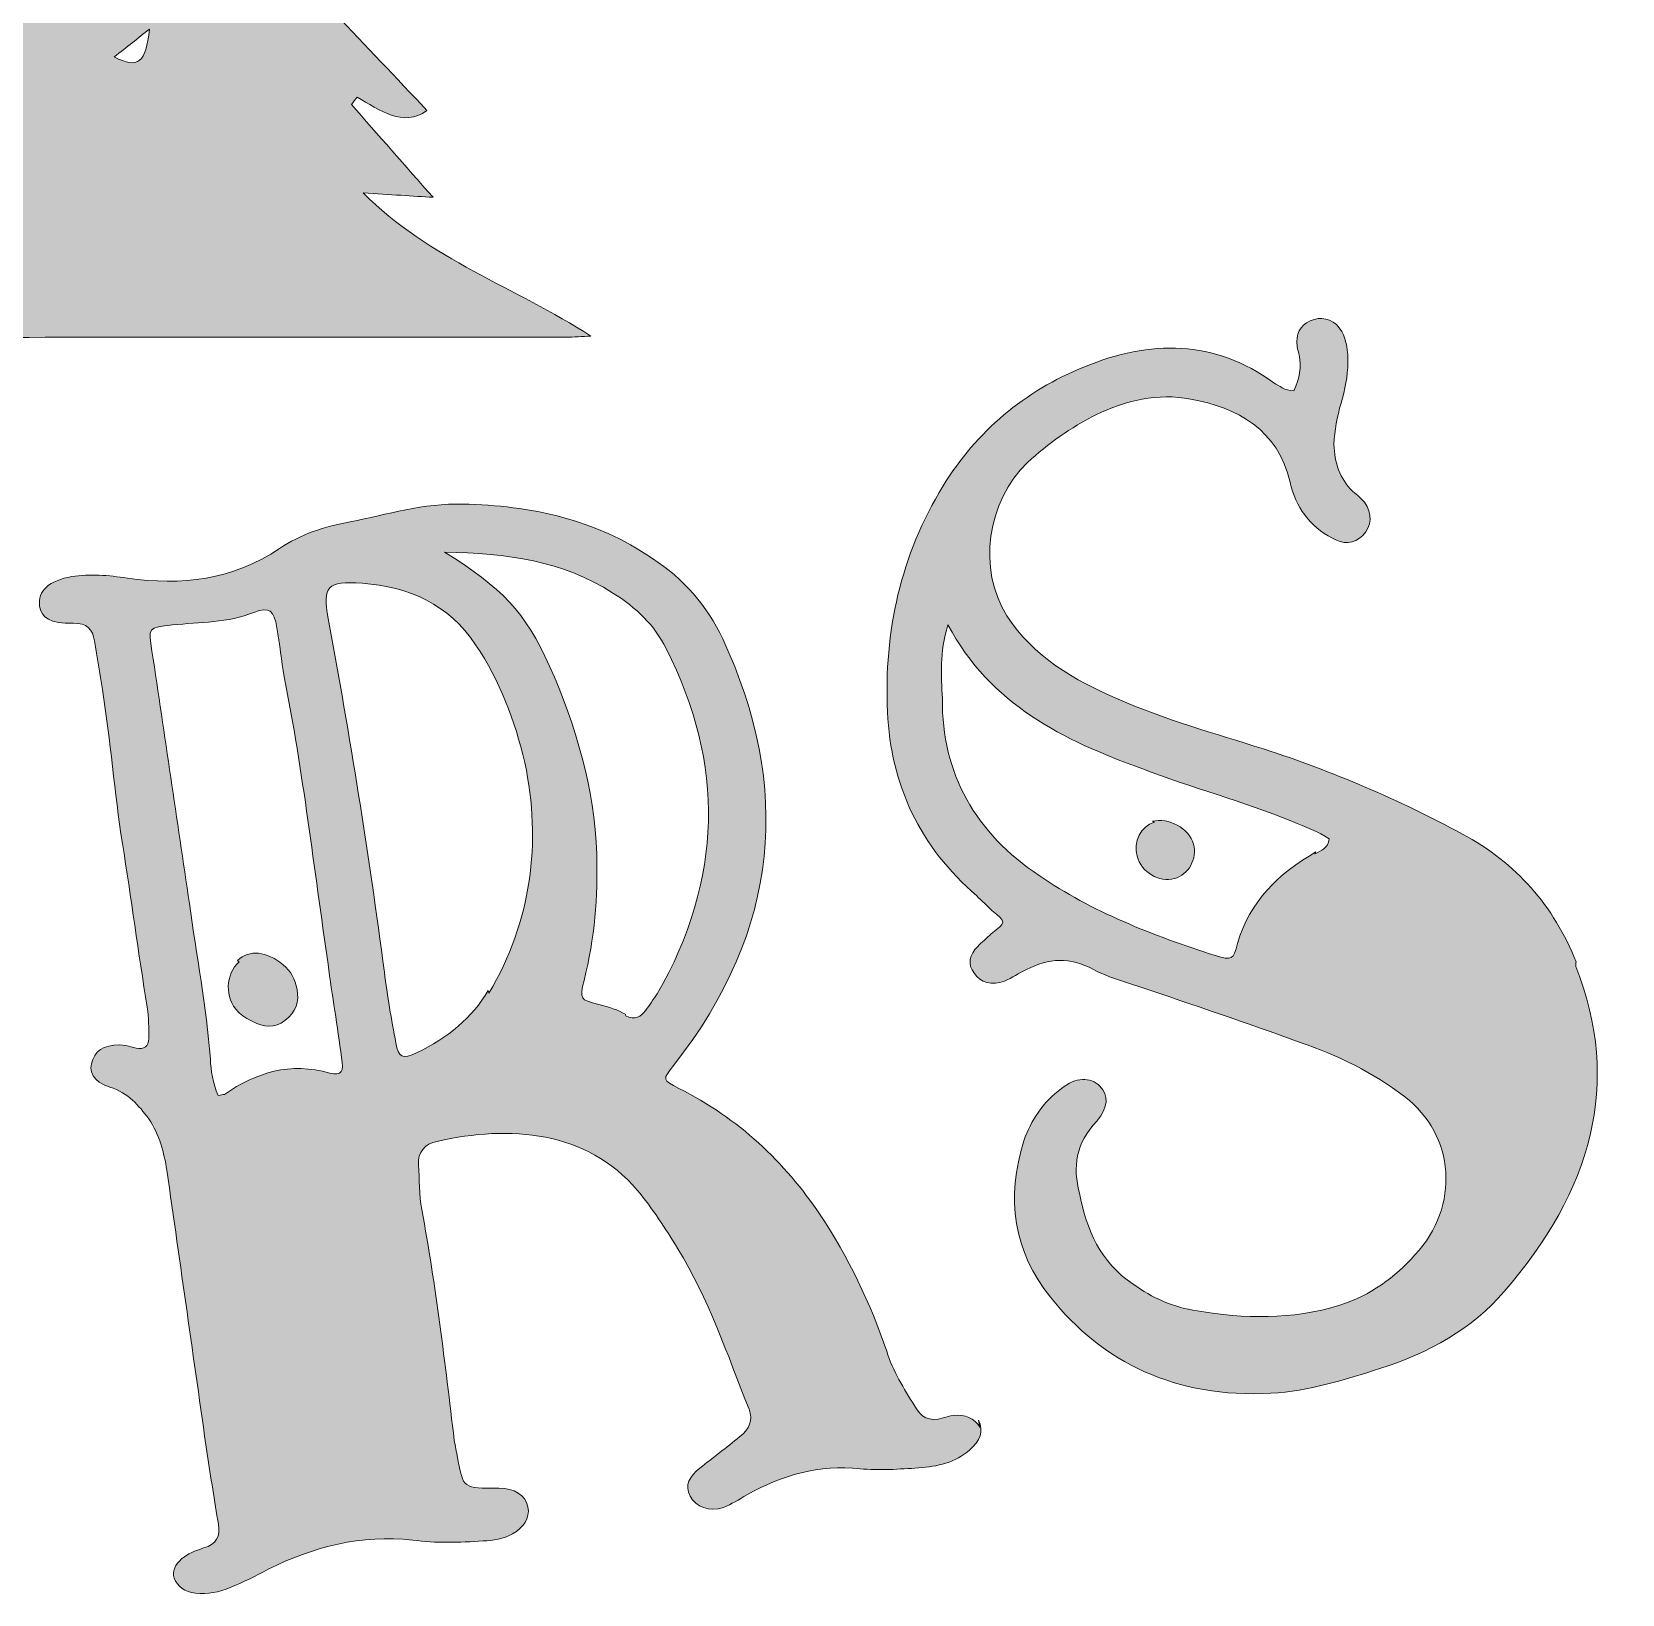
# Model space of a CAD drawing. Header units: inches. Extents: x 53 to 448, y -449 to -51.
# Drawn here: x 343.6 to 448.5, y -266.6 to -163.6 of the extents above; entities that cross this region are included whole.
import ezdxf

# ---------------------------------------------------------------- set-up
doc = ezdxf.new("R2010")
doc.units = ezdxf.units.IN
doc.header["$MEASUREMENT"] = 0
doc.layers.add('Layer 1', color=7, linetype='Continuous')

# ---------------------------------------------------------------- blocks, each defined once
blk = doc.blocks.new('block 11')
at = {"layer": 'Layer 1', "true_color": 0x0b0b0b}
h = blk.add_hatch(color=28, dxfattribs=at)
h.dxf.hatch_style = 2
edge = h.paths.add_edge_path()
edge.add_spline(control_points=[(406.01, -255.16), (406.4, -255.87), (406.1, -256.55), (405.44, -257.11), (404.49, -257.94), (403.3, -258.22), (402.06, -258.3), (400.82, -258.38), (399.47, -258.48), (398.2, -258.36), (395.51, -258.05), (393.06, -258.79), (390.73, -260.08), (390.22, -260.39), (389.72, -260.7), (389.2, -260.91), (388.24, -261.21), (387.37, -260.88), (387, -260.16), (386.62, -259.43), (386.96, -258.86), (387.64, -258.32), (388.51, -257.63), (389.39, -256.95), (390.26, -256.26), (390.93, -255.71), (391.15, -255.17), (390.88, -254.42), (389.44, -250.8), (388.21, -247.14), (386.19, -243.84), (385.36, -242.51), (384.53, -241.18), (383.51, -239.98), (380.17, -236.05), (375.1, -235.67), (370.32, -236.76), (369.48, -236.92), (369.04, -237.5), (369.08, -238.3), (369.16, -239.28), (369.12, -240.29), (369.3, -241.26), (370.23, -246.29), (370.84, -251.38), (371.44, -256.47), (371.51, -256.86), (371.59, -257.24), (371.66, -257.63), (372.03, -259.66), (372.03, -259.67), (374.38, -259.63), (375.39, -259.64), (376.15, -260.09), (376.3, -260.87), (376.45, -261.64), (376, -262.23), (375.29, -262.66), (374.67, -262.98), (374.01, -263.1), (373.34, -263.12), (371.78, -263.21), (370.22, -263.29), (368.72, -263.06), (365.28, -262.68), (362.17, -263.5), (359.17, -264.99), (358.34, -265.43), (357.51, -265.86), (356.67, -266.19), (355.93, -266.51), (355.17, -266.63), (354.37, -266.56), (353.68, -266.47), (353.19, -266.14), (352.98, -265.58), (352.8, -265.11), (353.07, -264.67), (353.46, -264.31), (353.85, -263.95), (354.38, -263.77), (354.91, -263.58), (355.77, -263.35), (356.02, -262.81), (355.89, -262.03), (355.64, -260.48), (355.39, -258.92), (355.15, -257.37), (354.26, -251.13), (353.38, -244.9), (352.49, -238.66), (352.3, -237.5), (352.01, -236.35), (351.3, -235.27), (350.62, -234.38), (349.97, -233.59), (348.73, -233.18), (347.61, -232.86), (347.29, -232.11), (347.6, -231.36), (347.91, -230.62), (348.6, -230.31), (349.79, -230.43), (350.01, -230.49), (350.23, -230.55), (350.46, -230.62), (351, -230.73), (351.29, -230.49), (351.31, -229.98), (351.31, -229.29), (351.3, -228.59), (351.19, -227.91), (350.61, -224.32), (350.14, -220.7), (349.56, -217.11), (349.02, -213.71), (348.79, -210.36), (348.24, -206.96), (348.07, -205.89), (347.89, -204.82), (347.72, -203.75), (347.6, -202.98), (347.22, -202.54), (346.31, -202.59), (344.79, -202.63), (344.22, -202.22), (344.1, -201.44), (343.95, -200.47), (344.74, -199.75), (346.23, -199.51), (347.41, -199.32), (348.64, -199.42), (349.89, -199.61), (353.43, -200.12), (356.84, -199.73), (359.92, -197.66), (361.28, -196.72), (362.91, -196.21), (364.58, -195.89), (367.04, -195.42), (369.44, -194.65), (372.01, -194.73), (376.52, -194.82), (380.72, -195.72), (384.51, -198.31), (386.57, -199.66), (388.12, -201.43), (389.15, -203.62), (393.68, -213.37), (392.96, -222.77), (385.93, -231.73), (385.16, -232.7), (385.16, -232.7), (386.26, -233.27), (390.18, -235.25), (393.23, -238.1), (395.57, -241.61), (397.43, -244.42), (398.89, -247.41), (399.96, -250.6), (400.37, -251.92), (401.09, -253.07), (401.81, -254.22), (402.2, -254.93), (402.74, -255.31), (403.69, -254.99), (403.91, -254.94), (404.12, -254.89), (404.34, -254.84), (405.12, -254.76), (405.74, -255.02), (406.12, -255.64), (406.08, -255.48), (406.04, -255.32), (406.01, -255.16)], knot_values=[0, 0, 0, 0, 1, 1, 1, 2, 2, 2, 3, 3, 3, 4, 4, 4, 5, 5, 5, 6, 6, 6, 7, 7, 7, 8, 8, 8, 9, 9, 9, 10, 10, 10, 11, 11, 11, 12, 12, 12, 13, 13, 13, 14, 14, 14, 15, 15, 15, 16, 16, 16, 17, 17, 17, 18, 18, 18, 19, 19, 19, 20, 20, 20, 21, 21, 21, 22, 22, 22, 23, 23, 23, 24, 24, 24, 25, 25, 25, 26, 26, 26, 27, 27, 27, 28, 28, 28, 29, 29, 29, 30, 30, 30, 31, 31, 31, 32, 32, 32, 33, 33, 33, 34, 34, 34, 35, 35, 35, 36, 36, 36, 37, 37, 37, 38, 38, 38, 39, 39, 39, 40, 40, 40, 41, 41, 41, 42, 42, 42, 43, 43, 43, 44, 44, 44, 45, 45, 45, 46, 46, 46, 47, 47, 47, 48, 48, 48, 49, 49, 49, 50, 50, 50, 51, 51, 51, 52, 52, 52, 53, 53, 53, 54, 54, 54, 55, 55, 55, 56, 56, 56, 57, 57, 57, 58, 58, 58, 58], degree=3, periodic=1)
edge = h.paths.add_edge_path()
edge.add_spline(control_points=[(359.75, -202.89), (359.54, -201.73), (359.29, -201.48), (358.23, -201.87), (356.52, -202.57), (354.66, -202.5), (352.86, -202.7), (351.25, -202.88), (351.25, -202.88), (351.51, -204.43), (352.34, -209.98), (353.16, -215.52), (353.98, -221.07), (354.44, -224.49), (355.11, -227.87), (355.36, -231.32), (355.39, -232.11), (355.52, -232.89), (355.87, -233.73), (356.08, -233.69), (356.18, -233.67), (356.29, -233.66), (358.4, -232.21), (360.63, -231.52), (363.23, -232.26), (364.01, -232.42), (364.19, -232.19), (364.01, -231.22), (363.75, -229.17), (363.38, -227.13), (363.12, -225.08), (362.2, -218.75), (361.47, -212.38), (360.23, -206.11), (360.03, -205.04), (359.94, -203.96), (359.75, -202.89)], knot_values=[0, 0, 0, 0, 1, 1, 1, 2, 2, 2, 3, 3, 3, 4, 4, 4, 5, 5, 5, 6, 6, 6, 7, 7, 7, 8, 8, 8, 9, 9, 9, 10, 10, 10, 11, 11, 11, 12, 12, 12, 12], degree=3, periodic=1)
edge = h.paths.add_edge_path()
edge.add_spline(control_points=[(357.14, -224.83), (357.97, -224.09), (359.04, -224.21), (360.16, -225.11), (360.65, -225.52), (360.96, -226.07), (361.08, -226.74), (361.22, -227.52), (361.03, -228.25), (360.27, -228.79), (359.61, -229.3), (358.85, -229.23), (358.15, -228.85), (357.8, -228.71), (357.44, -228.47), (357.19, -228.22), (356.28, -227.27), (356.35, -225.76), (357.26, -224.91), (357.22, -224.88), (357.18, -224.86), (357.14, -224.83)], knot_values=[0, 0, 0, 0, 1, 1, 1, 2, 2, 2, 3, 3, 3, 4, 4, 4, 5, 5, 5, 6, 6, 6, 7, 7, 7, 7], degree=3, periodic=1)
edge = h.paths.add_edge_path()
edge.add_spline(control_points=[(373.73, -226.99), (376.55, -222.23), (377.19, -217.07), (376.1, -211.77), (375.43, -209), (374.47, -206.38), (372.85, -204), (371.07, -201.34), (368.47, -200.16), (365.36, -199.95), (363.07, -199.79), (362.73, -200.15), (363.13, -202.27), (364.57, -210.01), (365.81, -217.79), (366.84, -225.6), (367.02, -227.17), (367.31, -228.72), (367.59, -230.27), (367.77, -231.23), (368.02, -231.39), (369, -230.9), (370.97, -229.94), (372.65, -228.61), (373.69, -226.8), (373.71, -226.87), (373.72, -226.93), (373.73, -226.99)], knot_values=[0, 0, 0, 0, 1, 1, 1, 2, 2, 2, 3, 3, 3, 4, 4, 4, 5, 5, 5, 6, 6, 6, 7, 7, 7, 8, 8, 8, 9, 9, 9, 9], degree=3, periodic=1)
edge = h.paths.add_edge_path()
edge.add_spline(control_points=[(382.75, -228.48), (383.35, -228.76), (383.75, -228.57), (384.08, -228.1), (384.33, -227.75), (384.58, -227.39), (384.83, -227.04), (389.16, -219.47), (389.3, -211.85), (385.41, -204.26), (384.65, -202.71), (383.46, -201.56), (381.9, -200.59), (378.63, -198.48), (374.92, -197.96), (370.8, -197.89), (374.56, -200.24), (376.14, -201.82), (377.72, -205.41), (379.48, -209.36), (380.67, -213.44), (380.84, -217.82), (380.9, -220.63), (380.72, -223.38), (380, -226.14), (379.72, -227.4), (379.72, -227.4), (380.98, -227.74), (381.66, -227.9), (382.24, -228.09), (382.73, -228.38), (382.74, -228.42), (382.75, -228.45), (382.75, -228.48)], knot_values=[0, 0, 0, 0, 1, 1, 1, 2, 2, 2, 3, 3, 3, 4, 4, 4, 5, 5, 5, 6, 6, 6, 7, 7, 7, 8, 8, 8, 9, 9, 9, 10, 10, 10, 11, 11, 11, 11], degree=3, periodic=1)
at = {"layer": 'Layer 1', "lineweight": 0}
for points, knots in [([(406.01, -255.16), (406.4, -255.87), (406.1, -256.55), (405.44, -257.11), (404.49, -257.94), (403.3, -258.22), (402.06, -258.3), (400.82, -258.38), (399.47, -258.48), (398.2, -258.36), (395.51, -258.05), (393.06, -258.79), (390.73, -260.08), (390.22, -260.39), (389.72, -260.7), (389.2, -260.91), (388.24, -261.21), (387.37, -260.88), (387, -260.16), (386.62, -259.43), (386.96, -258.86), (387.64, -258.32), (388.51, -257.63), (389.39, -256.95), (390.26, -256.26), (390.93, -255.71), (391.15, -255.17), (390.88, -254.42), (389.44, -250.8), (388.21, -247.14), (386.19, -243.84), (385.36, -242.51), (384.53, -241.18), (383.51, -239.98), (380.17, -236.05), (375.1, -235.67), (370.32, -236.76), (369.48, -236.92), (369.04, -237.5), (369.08, -238.3), (369.16, -239.28), (369.12, -240.29), (369.3, -241.26), (370.23, -246.29), (370.84, -251.38), (371.44, -256.47), (371.51, -256.86), (371.59, -257.24), (371.66, -257.63), (372.03, -259.66), (372.03, -259.67), (374.38, -259.63), (375.39, -259.64), (376.15, -260.09), (376.3, -260.87), (376.45, -261.64), (376, -262.23), (375.29, -262.66), (374.67, -262.98), (374.01, -263.1), (373.34, -263.12), (371.78, -263.21), (370.22, -263.29), (368.72, -263.06), (365.28, -262.68), (362.17, -263.5), (359.17, -264.99), (358.34, -265.43), (357.51, -265.86), (356.67, -266.19), (355.93, -266.51), (355.17, -266.63), (354.37, -266.56), (353.68, -266.47), (353.19, -266.14), (352.98, -265.58), (352.8, -265.11), (353.07, -264.67), (353.46, -264.31), (353.85, -263.95), (354.38, -263.77), (354.91, -263.58), (355.77, -263.35), (356.02, -262.81), (355.89, -262.03), (355.64, -260.48), (355.39, -258.92), (355.15, -257.37), (354.26, -251.13), (353.38, -244.9), (352.49, -238.66), (352.3, -237.5), (352.01, -236.35), (351.3, -235.27), (350.62, -234.38), (349.97, -233.59), (348.73, -233.18), (347.61, -232.86), (347.29, -232.11), (347.6, -231.36), (347.91, -230.62), (348.6, -230.31), (349.79, -230.43), (350.01, -230.49), (350.23, -230.55), (350.46, -230.62), (351, -230.73), (351.29, -230.49), (351.31, -229.98), (351.31, -229.29), (351.3, -228.59), (351.19, -227.91), (350.61, -224.32), (350.14, -220.7), (349.56, -217.11), (349.02, -213.71), (348.79, -210.36), (348.24, -206.96), (348.07, -205.89), (347.89, -204.82), (347.72, -203.75), (347.6, -202.98), (347.22, -202.54), (346.31, -202.59), (344.79, -202.63), (344.22, -202.22), (344.1, -201.44), (343.95, -200.47), (344.74, -199.75), (346.23, -199.51), (347.41, -199.32), (348.64, -199.42), (349.89, -199.61), (353.43, -200.12), (356.84, -199.73), (359.92, -197.66), (361.28, -196.72), (362.91, -196.21), (364.58, -195.89), (367.04, -195.42), (369.44, -194.65), (372.01, -194.73), (376.52, -194.82), (380.72, -195.72), (384.51, -198.31), (386.57, -199.66), (388.12, -201.43), (389.15, -203.62), (393.68, -213.37), (392.96, -222.77), (385.93, -231.73), (385.16, -232.7), (385.16, -232.7), (386.26, -233.27), (390.18, -235.25), (393.23, -238.1), (395.57, -241.61), (397.43, -244.42), (398.89, -247.41), (399.96, -250.6), (400.37, -251.92), (401.09, -253.07), (401.81, -254.22), (402.2, -254.93), (402.74, -255.31), (403.69, -254.99), (403.91, -254.94), (404.12, -254.89), (404.34, -254.84), (405.12, -254.76), (405.74, -255.02), (406.12, -255.64), (406.08, -255.48), (406.04, -255.32), (406.01, -255.16)], [0, 0, 0, 0, 1, 1, 1, 2, 2, 2, 3, 3, 3, 4, 4, 4, 5, 5, 5, 6, 6, 6, 7, 7, 7, 8, 8, 8, 9, 9, 9, 10, 10, 10, 11, 11, 11, 12, 12, 12, 13, 13, 13, 14, 14, 14, 15, 15, 15, 16, 16, 16, 17, 17, 17, 18, 18, 18, 19, 19, 19, 20, 20, 20, 21, 21, 21, 22, 22, 22, 23, 23, 23, 24, 24, 24, 25, 25, 25, 26, 26, 26, 27, 27, 27, 28, 28, 28, 29, 29, 29, 30, 30, 30, 31, 31, 31, 32, 32, 32, 33, 33, 33, 34, 34, 34, 35, 35, 35, 36, 36, 36, 37, 37, 37, 38, 38, 38, 39, 39, 39, 40, 40, 40, 41, 41, 41, 42, 42, 42, 43, 43, 43, 44, 44, 44, 45, 45, 45, 46, 46, 46, 47, 47, 47, 48, 48, 48, 49, 49, 49, 50, 50, 50, 51, 51, 51, 52, 52, 52, 53, 53, 53, 54, 54, 54, 55, 55, 55, 56, 56, 56, 57, 57, 57, 58, 58, 58, 58]), ([(382.75, -228.48), (383.35, -228.76), (383.75, -228.57), (384.08, -228.1), (384.33, -227.75), (384.58, -227.39), (384.83, -227.04), (389.16, -219.47), (389.3, -211.85), (385.41, -204.26), (384.65, -202.71), (383.46, -201.56), (381.9, -200.59), (378.63, -198.48), (374.92, -197.96), (370.8, -197.89), (374.56, -200.24), (376.14, -201.82), (377.72, -205.41), (379.48, -209.36), (380.67, -213.44), (380.84, -217.82), (380.9, -220.63), (380.72, -223.38), (380, -226.14), (379.72, -227.4), (379.72, -227.4), (380.98, -227.74), (381.66, -227.9), (382.24, -228.09), (382.73, -228.38), (382.74, -228.42), (382.75, -228.45), (382.75, -228.48)], [0, 0, 0, 0, 1, 1, 1, 2, 2, 2, 3, 3, 3, 4, 4, 4, 5, 5, 5, 6, 6, 6, 7, 7, 7, 8, 8, 8, 9, 9, 9, 10, 10, 10, 11, 11, 11, 11]), ([(373.73, -226.99), (376.55, -222.23), (377.19, -217.07), (376.1, -211.77), (375.43, -209), (374.47, -206.38), (372.85, -204), (371.07, -201.34), (368.47, -200.16), (365.36, -199.95), (363.07, -199.79), (362.73, -200.15), (363.13, -202.27), (364.57, -210.01), (365.81, -217.79), (366.84, -225.6), (367.02, -227.17), (367.31, -228.72), (367.59, -230.27), (367.77, -231.23), (368.02, -231.39), (369, -230.9), (370.97, -229.94), (372.65, -228.61), (373.69, -226.8), (373.71, -226.87), (373.72, -226.93), (373.73, -226.99)], [0, 0, 0, 0, 1, 1, 1, 2, 2, 2, 3, 3, 3, 4, 4, 4, 5, 5, 5, 6, 6, 6, 7, 7, 7, 8, 8, 8, 9, 9, 9, 9]), ([(359.75, -202.89), (359.54, -201.73), (359.29, -201.48), (358.23, -201.87), (356.52, -202.57), (354.66, -202.5), (352.86, -202.7), (351.25, -202.88), (351.25, -202.88), (351.51, -204.43), (352.34, -209.98), (353.16, -215.52), (353.98, -221.07), (354.44, -224.49), (355.11, -227.87), (355.36, -231.32), (355.39, -232.11), (355.52, -232.89), (355.87, -233.73), (356.08, -233.69), (356.18, -233.67), (356.29, -233.66), (358.4, -232.21), (360.63, -231.52), (363.23, -232.26), (364.01, -232.42), (364.19, -232.19), (364.01, -231.22), (363.75, -229.17), (363.38, -227.13), (363.12, -225.08), (362.2, -218.75), (361.47, -212.38), (360.23, -206.11), (360.03, -205.04), (359.94, -203.96), (359.75, -202.89)], [0, 0, 0, 0, 1, 1, 1, 2, 2, 2, 3, 3, 3, 4, 4, 4, 5, 5, 5, 6, 6, 6, 7, 7, 7, 8, 8, 8, 9, 9, 9, 10, 10, 10, 11, 11, 11, 12, 12, 12, 12]), ([(357.14, -224.83), (357.97, -224.09), (359.04, -224.21), (360.16, -225.11), (360.65, -225.52), (360.96, -226.07), (361.08, -226.74), (361.22, -227.52), (361.03, -228.25), (360.27, -228.79), (359.61, -229.3), (358.85, -229.23), (358.15, -228.85), (357.8, -228.71), (357.44, -228.47), (357.19, -228.22), (356.28, -227.27), (356.35, -225.76), (357.26, -224.91), (357.22, -224.88), (357.18, -224.86), (357.14, -224.83)], [0, 0, 0, 0, 1, 1, 1, 2, 2, 2, 3, 3, 3, 4, 4, 4, 5, 5, 5, 6, 6, 6, 7, 7, 7, 7])]:
    blk.add_open_spline(points, degree=3, knots=knots, dxfattribs=at)
blk = doc.blocks.new('block 12')
at = {"layer": 'Layer 1', "true_color": 0x0b0b0b}
h = blk.add_hatch(color=28, dxfattribs=at)
h.dxf.hatch_style = 2
edge = h.paths.add_edge_path()
edge.add_spline(control_points=[(445.4, -225.22), (448.46, -232.92), (446.43, -240.07), (440.68, -246.66), (438.6, -249.11), (435.69, -250.75), (432.49, -251.74), (430.15, -252.49), (427.8, -253.23), (425.3, -253.38), (419.03, -253.71), (414.19, -251.36), (410.76, -247.04), (408.34, -244.08), (407.81, -240.46), (409.01, -236.72), (409.46, -235.4), (410.27, -234.18), (411.49, -233.27), (412.41, -232.53), (413.4, -232.48), (414.02, -233.13), (414.61, -233.69), (414.59, -234.51), (413.82, -235.42), (412.4, -236.89), (412.23, -238.46), (412.67, -240.18), (413.16, -242.59), (414.02, -244.71), (416.21, -246.18), (417.46, -247.08), (418.89, -247.73), (420.43, -247.94), (423.53, -248.46), (426.66, -248.55), (429.84, -247.57), (431.85, -246.92), (433.49, -245.75), (434.79, -244.25), (437.8, -241.05), (437.44, -236.33), (434.1, -233.81), (432.07, -232.24), (429.7, -231.07), (427.22, -230.23), (423.73, -228.95), (420.17, -227.77), (416.65, -226.56), (415.56, -226.23), (414.48, -225.9), (413.59, -225.42), (412.05, -224.6), (410.64, -224.66), (409.19, -225.43), (408.69, -225.65), (408.22, -225.97), (407.73, -226.2), (406.93, -226.5), (406.11, -226.29), (405.74, -225.68), (405.26, -225.08), (405.43, -224.43), (405.96, -223.9), (406.22, -223.63), (406.58, -223.34), (406.84, -223.07), (407.86, -222.31), (407.86, -222.31), (406.9, -221.54), (406.6, -221.21), (406.2, -220.9), (405.9, -220.57), (402.15, -217.34), (400.22, -213.25), (400.01, -208.44), (399.78, -203.13), (400.87, -198.1), (403.68, -193.53), (405.9, -189.92), (409.05, -187.26), (413, -185.67), (417.31, -183.88), (421.58, -183.87), (425.49, -186.73), (425.86, -186.92), (426.17, -187.24), (426.81, -187.26), (427.2, -186.42), (427.3, -185.68), (427.17, -184.89), (427.08, -184.61), (427, -184.33), (427.01, -184.02), (427.01, -183.3), (427.38, -182.78), (428.15, -182.54), (428.83, -182.34), (429.56, -182.64), (429.98, -183.33), (430.28, -183.96), (430.38, -184.65), (430.38, -185.37), (430.35, -186.3), (430.19, -187.17), (429.92, -188.07), (429.66, -188.97), (429.5, -189.85), (429.45, -190.78), (429.5, -192), (429.81, -193.04), (430.71, -193.9), (430.99, -194.12), (431.27, -194.35), (431.46, -194.6), (432.01, -195.36), (431.94, -196.2), (431.36, -196.79), (430.78, -197.37), (430.03, -197.39), (429.36, -196.97), (427.84, -196.19), (426.93, -194.91), (426.56, -193.28), (425.76, -189.82), (423.1, -188.35), (419.99, -187.8), (417.87, -187.38), (415.7, -187.89), (413.76, -188.83), (412.1, -189.69), (410.6, -190.71), (409.25, -191.98), (406.57, -194.52), (405.94, -199.05), (407.89, -202.1), (409.65, -204.8), (412.3, -206.34), (415.22, -207.6), (418.27, -208.92), (421.57, -209.85), (424.81, -210.88), (429.37, -212.35), (433.78, -214.24), (437.92, -216.49), (441.49, -218.4), (443.95, -221.24), (445.42, -224.91), (445.41, -225.01), (445.41, -225.12), (445.4, -225.22)], knot_values=[0, 0, 0, 0, 1, 1, 1, 2, 2, 2, 3, 3, 3, 4, 4, 4, 5, 5, 5, 6, 6, 6, 7, 7, 7, 8, 8, 8, 9, 9, 9, 10, 10, 10, 11, 11, 11, 12, 12, 12, 13, 13, 13, 14, 14, 14, 15, 15, 15, 16, 16, 16, 17, 17, 17, 18, 18, 18, 19, 19, 19, 20, 20, 20, 21, 21, 21, 22, 22, 22, 23, 23, 23, 24, 24, 24, 25, 25, 25, 26, 26, 26, 27, 27, 27, 28, 28, 28, 29, 29, 29, 30, 30, 30, 31, 31, 31, 32, 32, 32, 33, 33, 33, 34, 34, 34, 35, 35, 35, 36, 36, 36, 37, 37, 37, 38, 38, 38, 39, 39, 39, 40, 40, 40, 41, 41, 41, 42, 42, 42, 43, 43, 43, 44, 44, 44, 45, 45, 45, 46, 46, 46, 47, 47, 47, 48, 48, 48, 49, 49, 49, 50, 50, 50, 50], degree=3, periodic=1)
edge = h.paths.add_edge_path()
edge.add_spline(control_points=[(428.19, -217.8), (428.57, -217.58), (429.09, -217.44), (429.13, -216.81), (428.43, -216.3), (427.58, -216.03), (426.71, -215.66), (423.47, -214.33), (420.05, -213.43), (416.78, -212.17), (411.6, -210.3), (406.81, -207.96), (404, -202.69), (403.42, -204.56), (403.57, -206.04), (403.63, -207.55), (403.59, -212.52), (405.82, -216.44), (410.02, -219.23), (413.46, -221.6), (417.51, -223.19), (421.64, -224.51), (422.72, -224.83), (422.83, -224.8), (423.09, -223.71), (423.88, -220.95), (425.8, -219.09), (428.27, -217.67), (428.24, -217.71), (428.22, -217.75), (428.19, -217.8)], knot_values=[0, 0, 0, 0, 1, 1, 1, 2, 2, 2, 3, 3, 3, 4, 4, 4, 5, 5, 5, 6, 6, 6, 7, 7, 7, 8, 8, 8, 9, 9, 9, 10, 10, 10, 10], degree=3, periodic=1)
edge = h.paths.add_edge_path()
edge.add_spline(control_points=[(417.49, -215.65), (418.51, -215.37), (419.91, -216.11), (420.2, -217.16), (420.45, -218.11), (419.87, -219.18), (418.94, -219.43), (417.92, -219.71), (416.75, -219), (416.47, -217.96), (416.22, -217), (416.7, -215.96), (417.62, -215.71), (417.58, -215.69), (417.53, -215.67), (417.49, -215.65)], knot_values=[0, 0, 0, 0, 1, 1, 1, 2, 2, 2, 3, 3, 3, 4, 4, 4, 5, 5, 5, 5], degree=3, periodic=1)
at = {"layer": 'Layer 1', "lineweight": 0}
for points, knots in [([(445.4, -225.22), (448.46, -232.92), (446.43, -240.07), (440.68, -246.66), (438.6, -249.11), (435.69, -250.75), (432.49, -251.74), (430.15, -252.49), (427.8, -253.23), (425.3, -253.38), (419.03, -253.71), (414.19, -251.36), (410.76, -247.04), (408.34, -244.08), (407.81, -240.46), (409.01, -236.72), (409.46, -235.4), (410.27, -234.18), (411.49, -233.27), (412.41, -232.53), (413.4, -232.48), (414.02, -233.13), (414.61, -233.69), (414.59, -234.51), (413.82, -235.42), (412.4, -236.89), (412.23, -238.46), (412.67, -240.18), (413.16, -242.59), (414.02, -244.71), (416.21, -246.18), (417.46, -247.08), (418.89, -247.73), (420.43, -247.94), (423.53, -248.46), (426.66, -248.55), (429.84, -247.57), (431.85, -246.92), (433.49, -245.75), (434.79, -244.25), (437.8, -241.05), (437.44, -236.33), (434.1, -233.81), (432.07, -232.24), (429.7, -231.07), (427.22, -230.23), (423.73, -228.95), (420.17, -227.77), (416.65, -226.56), (415.56, -226.23), (414.48, -225.9), (413.59, -225.42), (412.05, -224.6), (410.64, -224.66), (409.19, -225.43), (408.69, -225.65), (408.22, -225.97), (407.73, -226.2), (406.93, -226.5), (406.11, -226.29), (405.74, -225.68), (405.26, -225.08), (405.43, -224.43), (405.96, -223.9), (406.22, -223.63), (406.58, -223.34), (406.84, -223.07), (407.86, -222.31), (407.86, -222.31), (406.9, -221.54), (406.6, -221.21), (406.2, -220.9), (405.9, -220.57), (402.15, -217.34), (400.22, -213.25), (400.01, -208.44), (399.78, -203.13), (400.87, -198.1), (403.68, -193.53), (405.9, -189.92), (409.05, -187.26), (413, -185.67), (417.31, -183.88), (421.58, -183.87), (425.49, -186.73), (425.86, -186.92), (426.17, -187.24), (426.81, -187.26), (427.2, -186.42), (427.3, -185.68), (427.17, -184.89), (427.08, -184.61), (427, -184.33), (427.01, -184.02), (427.01, -183.3), (427.38, -182.78), (428.15, -182.54), (428.83, -182.34), (429.56, -182.64), (429.98, -183.33), (430.28, -183.96), (430.38, -184.65), (430.38, -185.37), (430.35, -186.3), (430.19, -187.17), (429.92, -188.07), (429.66, -188.97), (429.5, -189.85), (429.45, -190.78), (429.5, -192), (429.81, -193.04), (430.71, -193.9), (430.99, -194.12), (431.27, -194.35), (431.46, -194.6), (432.01, -195.36), (431.94, -196.2), (431.36, -196.79), (430.78, -197.37), (430.03, -197.39), (429.36, -196.97), (427.84, -196.19), (426.93, -194.91), (426.56, -193.28), (425.76, -189.82), (423.1, -188.35), (419.99, -187.8), (417.87, -187.38), (415.7, -187.89), (413.76, -188.83), (412.1, -189.69), (410.6, -190.71), (409.25, -191.98), (406.57, -194.52), (405.94, -199.05), (407.89, -202.1), (409.65, -204.8), (412.3, -206.34), (415.22, -207.6), (418.27, -208.92), (421.57, -209.85), (424.81, -210.88), (429.37, -212.35), (433.78, -214.24), (437.92, -216.49), (441.49, -218.4), (443.95, -221.24), (445.42, -224.91), (445.41, -225.01), (445.41, -225.12), (445.4, -225.22)], [0, 0, 0, 0, 1, 1, 1, 2, 2, 2, 3, 3, 3, 4, 4, 4, 5, 5, 5, 6, 6, 6, 7, 7, 7, 8, 8, 8, 9, 9, 9, 10, 10, 10, 11, 11, 11, 12, 12, 12, 13, 13, 13, 14, 14, 14, 15, 15, 15, 16, 16, 16, 17, 17, 17, 18, 18, 18, 19, 19, 19, 20, 20, 20, 21, 21, 21, 22, 22, 22, 23, 23, 23, 24, 24, 24, 25, 25, 25, 26, 26, 26, 27, 27, 27, 28, 28, 28, 29, 29, 29, 30, 30, 30, 31, 31, 31, 32, 32, 32, 33, 33, 33, 34, 34, 34, 35, 35, 35, 36, 36, 36, 37, 37, 37, 38, 38, 38, 39, 39, 39, 40, 40, 40, 41, 41, 41, 42, 42, 42, 43, 43, 43, 44, 44, 44, 45, 45, 45, 46, 46, 46, 47, 47, 47, 48, 48, 48, 49, 49, 49, 50, 50, 50, 50]), ([(428.19, -217.8), (428.57, -217.58), (429.09, -217.44), (429.13, -216.81), (428.43, -216.3), (427.58, -216.03), (426.71, -215.66), (423.47, -214.33), (420.05, -213.43), (416.78, -212.17), (411.6, -210.3), (406.81, -207.96), (404, -202.69), (403.42, -204.56), (403.57, -206.04), (403.63, -207.55), (403.59, -212.52), (405.82, -216.44), (410.02, -219.23), (413.46, -221.6), (417.51, -223.19), (421.64, -224.51), (422.72, -224.83), (422.83, -224.8), (423.09, -223.71), (423.88, -220.95), (425.8, -219.09), (428.27, -217.67), (428.24, -217.71), (428.22, -217.75), (428.19, -217.8)], [0, 0, 0, 0, 1, 1, 1, 2, 2, 2, 3, 3, 3, 4, 4, 4, 5, 5, 5, 6, 6, 6, 7, 7, 7, 8, 8, 8, 9, 9, 9, 10, 10, 10, 10]), ([(417.49, -215.65), (418.51, -215.37), (419.91, -216.11), (420.2, -217.16), (420.45, -218.11), (419.87, -219.18), (418.94, -219.43), (417.92, -219.71), (416.75, -219), (416.47, -217.96), (416.22, -217), (416.7, -215.96), (417.62, -215.71), (417.58, -215.69), (417.53, -215.67), (417.49, -215.65)], [0, 0, 0, 0, 1, 1, 1, 2, 2, 2, 3, 3, 3, 4, 4, 4, 5, 5, 5, 5])]:
    blk.add_open_spline(points, degree=3, knots=knots, dxfattribs=at)
blk = doc.blocks.new('block 5')
at = {"layer": 'Layer 1'}
for name in ['block 12', 'block 11']:
    blk.add_blockref(name, (0, 0), dxfattribs=at)
blk = doc.blocks.new('block 22')
at = {"layer": 'Layer 1', "true_color": 0x0b0b0b}
h = blk.add_hatch(color=28, dxfattribs=at)
h.dxf.hatch_style = 2
edge = h.paths.add_edge_path()
edge.add_spline(control_points=[(287.51, -51.19), (301.7, -74.47), (316.23, -97.36), (332.74, -119.28), (334.59, -112.83), (334.9, -106.41), (335.5, -99.58), (337.17, -108.67), (336.38, -118.11), (343.43, -125.4), (342.41, -125.33), (341.43, -125.25), (340.19, -125.16), (341.7, -127.76), (343.15, -130.27), (344.78, -133.1), (343.6, -132.56), (342.6, -132.09), (341.27, -131.48), (344.06, -135.37), (346.69, -139.04), (349.58, -143.07), (350.45, -140.8), (351.22, -138.79), (352.12, -136.41), (350.39, -137.37), (348.91, -138.23), (347.07, -137.19), (349.83, -136.51), (350.44, -134.12), (351.61, -132.11), (349.89, -132.75), (348.31, -134.05), (346.21, -132.81), (349.26, -131.76), (351.47, -129.9), (352.93, -126.79), (351.29, -127.6), (349.93, -128.28), (348.14, -129.16), (353.11, -121.59), (353.11, -121.59), (355.08, -106.42), (355.76, -113.75), (355.29, -121.41), (361.01, -127.43), (360.03, -127.12), (359.04, -126.8), (358.06, -126.48), (357.93, -126.6), (357.8, -126.72), (357.68, -126.83), (359.18, -128.62), (360.68, -130.4), (362.32, -132.35), (360.92, -132.2), (359.47, -132.04), (357.53, -131.83), (359.24, -133.64), (360.74, -135.23), (362.31, -136.88), (361.54, -136.99), (360.43, -137.14), (359.21, -137.31), (360.03, -139.95), (361.53, -142.07), (364.22, -143.24), (364.22, -143.41), (364.21, -143.58), (364.2, -143.75), (362.83, -143.86), (361.45, -143.97), (360.14, -144.07), (360.57, -145.57), (361.07, -146.13), (365.98, -150.31), (364.25, -150.31), (362.86, -150.31), (361.51, -150.31), (361.95, -152.19), (363.05, -153.15), (367.08, -154.92), (365.66, -155.27), (364.5, -155.57), (362.68, -156.03), (364.56, -157.35), (366.03, -158.38), (367.46, -159.39), (366.97, -159.52), (366.21, -159.71), (365.13, -160), (366.1, -160.8), (366.89, -161.45), (367.91, -162.29), (367.09, -162.29), (366.48, -162.33), (365.88, -162.28), (365.24, -162.24), (364.6, -162.11), (363.61, -162.39), (365.61, -164.49), (367.6, -166.6), (369.64, -168.76), (368.03, -169.93), (366.55, -168.7), (365.03, -167.89), (364.91, -168.05), (364.78, -168.21), (364.66, -168.37), (366.43, -170.38), (368.2, -172.39), (370.05, -174.49), (368.71, -174.41), (367.23, -174.31), (365.43, -174.2), (369.8, -178.57), (375.5, -180.44), (380.45, -183.64), (379.89, -183.67), (379.33, -183.72), (378.77, -183.72), (356.59, -183.73), (334.41, -183.71), (312.23, -183.76), (310.81, -183.76), (310.11, -183.48), (309.89, -181.92), (309.51, -179.17), (308.92, -176.44), (308.32, -173.72), (307.98, -172.19), (308.55, -170.59), (307.78, -169.08), (307.6, -168.74), (308.05, -168.01), (308.32, -167.52), (308.94, -166.4), (309.63, -165.32), (310.56, -163.77), (309.18, -164.15), (308.31, -164.39), (307.45, -164.63), (307.36, -164.46), (307.28, -164.29), (307.19, -164.12), (307.76, -163.87), (308.31, -163.5), (308.9, -163.38), (311.39, -162.9), (313.88, -162.49), (316.77, -161.99), (315.27, -160.36), (314.04, -159.03), (312.81, -157.7), (311.43, -156.21), (311.43, -156.21), (311.99, -154.5), (311.33, -154.5), (310.64, -154.5), (309.96, -154.5), (310.05, -153.91), (310.13, -153.31), (310.24, -152.58), (310.08, -152.65), (309.93, -152.76), (309.75, -152.8), (309.37, -152.87), (308.98, -152.91), (308.6, -152.97), (308.69, -152.57), (308.68, -152.13), (308.87, -151.79), (310.13, -149.6), (311.45, -147.45), (312.71, -145.26), (312.93, -144.88), (312.95, -144.39), (313.09, -143.85), (311.72, -144.22), (310.49, -144.56), (309.25, -144.89), (309.19, -144.75), (309.13, -144.61), (309.07, -144.48), (310.25, -143.38), (311.43, -142.29), (312.69, -141.13), (312.29, -140.53), (311.98, -140.05), (311.62, -139.5), (310.98, -139.7), (310.38, -139.88), (309.41, -140.18), (309.94, -139.43), (310.28, -138.94), (310.59, -138.49), (307.88, -133.61), (305.16, -128.73), (302.45, -123.85), (302.66, -123.68), (302.88, -123.52), (303.09, -123.35), (306.22, -126.64), (309.34, -129.93), (312.79, -133.55), (313.73, -131.42), (314.56, -129.54), (315.52, -127.38), (313.9, -127.98), (312.71, -128.42), (311.18, -128.99), (312.7, -127.19), (313.96, -125.84), (315.06, -124.37), (316, -123.12), (315.95, -121.95), (314.89, -120.55), (310.36, -114.55), (305.78, -108.56), (301.6, -102.32), (299.43, -99.09), (298.05, -95.32), (296.31, -91.8), (296.47, -91.67), (296.63, -91.55), (296.79, -91.42), (298.6, -92.56), (300.41, -93.71), (302.21, -94.85), (302.39, -94.72), (302.56, -94.59), (302.74, -94.46), (298.17, -86.24), (293.6, -78.02), (289.02, -69.81), (288.85, -69.86), (288.68, -69.92), (288.52, -69.98), (288.46, -70.3), (288.35, -70.61), (288.35, -70.93), (288.25, -76.74), (288.12, -82.54), (289.32, -88.29), (289.54, -89.34), (289.25, -90.51), (289.1, -91.61), (288.6, -95.3), (287.91, -98.98), (287.6, -102.68), (287.5, -103.82), (288.11, -105.22), (288.81, -106.19), (290.48, -108.49), (292.45, -110.57), (294.19, -112.82), (294.7, -113.47), (295.15, -114.42), (295.1, -115.2), (294.65, -121.63), (294.08, -128.05), (293.51, -134.82), (292.09, -133.24), (290.82, -132.1), (290.69, -130.04), (290.52, -127.15), (290.01, -124.27), (289.73, -121.38), (289.55, -119.51), (288.79, -118), (287.41, -116.74), (286.07, -115.53), (284.79, -114.24), (283.23, -112.74), (282.82, -115.21), (282.47, -117.27), (282.12, -119.34), (281.96, -119.37), (281.8, -119.4), (281.64, -119.42), (280.34, -116.98), (278.13, -115.15), (278.57, -111.69), (279.37, -105.47), (279.66, -99.18), (280.14, -92.92), (280.19, -92.29), (280.15, -91.65), (280.15, -90.46), (277.32, -94.07), (274.8, -97.3), (272.13, -100.7), (271.15, -97.77), (273.2, -95.66), (273.85, -92.72), (268.96, -97.2), (265.96, -103.21), (259.18, -104.56), (264.23, -97.45), (269.32, -90.41), (273.45, -82.75), (273.23, -82.55), (273.01, -82.35), (272.79, -82.15), (272.43, -82.74), (272.15, -83.4), (271.71, -83.91), (266.19, -90.27), (260.62, -96.58), (255.12, -102.96), (253.97, -104.29), (252.72, -104.86), (250.97, -104.64), (249.04, -104.4), (247.1, -104.34), (244.61, -104.17), (260.26, -87.32), (276.22, -71.3), (287.51, -51.19)], knot_values=[0, 0, 0, 0, 1, 1, 1, 2, 2, 2, 3, 3, 3, 4, 4, 4, 5, 5, 5, 6, 6, 6, 7, 7, 7, 8, 8, 8, 9, 9, 9, 10, 10, 10, 11, 11, 11, 12, 12, 12, 13, 13, 13, 14, 14, 14, 15, 15, 15, 16, 16, 16, 17, 17, 17, 18, 18, 18, 19, 19, 19, 20, 20, 20, 21, 21, 21, 22, 22, 22, 23, 23, 23, 24, 24, 24, 25, 25, 25, 26, 26, 26, 27, 27, 27, 28, 28, 28, 29, 29, 29, 30, 30, 30, 31, 31, 31, 32, 32, 32, 33, 33, 33, 34, 34, 34, 35, 35, 35, 36, 36, 36, 37, 37, 37, 38, 38, 38, 39, 39, 39, 40, 40, 40, 41, 41, 41, 42, 42, 42, 43, 43, 43, 44, 44, 44, 45, 45, 45, 46, 46, 46, 47, 47, 47, 48, 48, 48, 49, 49, 49, 50, 50, 50, 51, 51, 51, 52, 52, 52, 53, 53, 53, 54, 54, 54, 55, 55, 55, 56, 56, 56, 57, 57, 57, 58, 58, 58, 59, 59, 59, 60, 60, 60, 61, 61, 61, 62, 62, 62, 63, 63, 63, 64, 64, 64, 65, 65, 65, 66, 66, 66, 67, 67, 67, 68, 68, 68, 69, 69, 69, 70, 70, 70, 71, 71, 71, 72, 72, 72, 73, 73, 73, 74, 74, 74, 75, 75, 75, 76, 76, 76, 77, 77, 77, 78, 78, 78, 79, 79, 79, 80, 80, 80, 81, 81, 81, 82, 82, 82, 83, 83, 83, 84, 84, 84, 85, 85, 85, 86, 86, 86, 87, 87, 87, 88, 88, 88, 89, 89, 89, 90, 90, 90, 91, 91, 91, 92, 92, 92, 93, 93, 93, 94, 94, 94, 95, 95, 95, 96, 96, 96, 97, 97, 97, 98, 98, 98, 99, 99, 99, 100, 100, 100, 101, 101, 101, 102, 102, 102, 103, 103, 103, 104, 104, 104, 105, 105, 105, 106, 106, 106, 106], degree=3, periodic=1)
edge = h.paths.add_edge_path()
edge.add_spline(control_points=[(318.5, -111.11), (318.34, -114.65), (318.25, -118.14), (319.87, -121.21), (322.41, -126.02), (325.23, -130.67), (327.94, -135.39), (328.19, -135.82), (328.48, -136.22), (328.91, -136.87), (330.15, -134.68), (331.25, -132.75), (332.34, -130.82), (332.22, -130.73), (332.1, -130.64), (331.97, -130.55), (330.84, -131.36), (329.7, -132.18), (328.54, -133.02), (328.42, -130.56), (331.7, -129.32), (330.43, -126.57), (329.59, -126.95), (329, -127.23), (328.4, -127.5), (328.36, -127.42), (328.31, -127.34), (328.27, -127.26), (328.7, -126.73), (329.12, -126.2), (329.6, -125.59), (325.87, -120.72), (322.19, -115.91), (318.5, -111.11)], knot_values=[0, 0, 0, 0, 1, 1, 1, 2, 2, 2, 3, 3, 3, 4, 4, 4, 5, 5, 5, 6, 6, 6, 7, 7, 7, 8, 8, 8, 9, 9, 9, 10, 10, 10, 11, 11, 11, 11], degree=3, periodic=1)
edge = h.paths.add_edge_path()
edge.add_spline(control_points=[(320.86, -140.26), (320.74, -140.34), (320.61, -140.41), (320.48, -140.49), (321.33, -141.8), (322.03, -143.23), (323.05, -144.39), (324.51, -146.04), (325.15, -146.05), (326.73, -144.56), (327.87, -143.48), (328.79, -142.17), (329.7, -141.09), (328.73, -138.65), (327.34, -140.55), (326.13, -140.45), (326.72, -139.82), (327.23, -139.26), (327.8, -138.64), (326.69, -137.1), (325.62, -135.63), (324.54, -134.14), (324, -134.31), (323.53, -134.46), (323.02, -134.63), (323.28, -135.06), (323.49, -135.38), (323.95, -136.11), (322.77, -135.45), (322.05, -135.04), (321.32, -134.63), (321.16, -134.75), (321, -134.87), (320.84, -134.99), (322.26, -137.44), (323.69, -139.89), (325.26, -142.59), (323.7, -141.76), (322.28, -141.01), (320.86, -140.26)], knot_values=[0, 0, 0, 0, 1, 1, 1, 2, 2, 2, 3, 3, 3, 4, 4, 4, 5, 5, 5, 6, 6, 6, 7, 7, 7, 8, 8, 8, 9, 9, 9, 10, 10, 10, 11, 11, 11, 12, 12, 12, 13, 13, 13, 13], degree=3, periodic=1)
edge = h.paths.add_edge_path()
edge.add_spline(control_points=[(310.83, -101.33), (310.68, -101.44), (310.53, -101.56), (310.38, -101.68), (311.37, -103.28), (312.21, -105.01), (313.37, -106.47), (314.85, -108.34), (315.61, -110.3), (315.47, -112.69), (315.37, -114.55), (315.84, -115.36), (317.57, -116.77), (317.57, -114.28), (318.3, -111.74), (317.41, -110.06), (315.71, -106.89), (313.08, -104.21), (310.83, -101.33)], knot_values=[0, 0, 0, 0, 1, 1, 1, 2, 2, 2, 3, 3, 3, 4, 4, 4, 5, 5, 5, 6, 6, 6, 6], degree=3, periodic=1)
edge = h.paths.add_edge_path()
edge.add_spline(control_points=[(328.04, -146.38), (326.3, -146.83), (325.02, -147.16), (323.72, -147.49), (323.86, -147.68), (324.08, -147.97), (324.3, -148.26), (324.24, -148.38), (324.19, -148.51), (324.13, -148.63), (323.36, -148.42), (322.59, -148.2), (321.56, -147.91), (322.33, -149.39), (323.05, -150.78), (323.85, -152.33), (325.32, -150.25), (326.53, -148.52), (328.04, -146.38)], knot_values=[0, 0, 0, 0, 1, 1, 1, 2, 2, 2, 3, 3, 3, 4, 4, 4, 5, 5, 5, 6, 6, 6, 6], degree=3, periodic=1)
edge = h.paths.add_edge_path()
edge.add_spline(control_points=[(343.53, -145.26), (345.34, -149.23), (346.7, -150.29), (348.53, -149.05), (346.93, -147.75), (346.23, -145.43), (343.53, -145.26)], knot_values=[0, 0, 0, 0, 1, 1, 1, 2, 2, 2, 2], degree=3, periodic=1)
edge = h.paths.add_edge_path()
edge.add_spline(control_points=[(344.9, -152.92), (345.6, -153.99), (346.23, -154.95), (346.98, -156.08), (347.97, -155.28), (348.8, -154.62), (349.94, -153.7), (348.04, -153.41), (346.62, -153.19), (344.9, -152.92)], knot_values=[0, 0, 0, 0, 1, 1, 1, 2, 2, 2, 3, 3, 3, 3], degree=3, periodic=1)
edge = h.paths.add_edge_path()
edge.add_spline(control_points=[(350.06, -159.6), (350.84, -158.15), (351.5, -156.91), (352.17, -155.67), (352.06, -155.6), (351.94, -155.54), (351.83, -155.47), (350.71, -156.21), (349.6, -156.96), (348.34, -157.8), (348.91, -158.39), (349.41, -158.92), (350.06, -159.6)], knot_values=[0, 0, 0, 0, 1, 1, 1, 2, 2, 2, 3, 3, 3, 4, 4, 4, 4], degree=3, periodic=1)
edge = h.paths.add_edge_path()
edge.add_spline(control_points=[(327.22, -154.95), (328.01, -153.67), (328.65, -152.63), (329.29, -151.6), (329.17, -151.49), (329.05, -151.38), (328.92, -151.27), (327.79, -151.98), (326.67, -152.68), (325.34, -153.52), (326.04, -154.05), (326.48, -154.39), (327.22, -154.95)], knot_values=[0, 0, 0, 0, 1, 1, 1, 2, 2, 2, 3, 3, 3, 4, 4, 4, 4], degree=3, periodic=1)
edge = h.paths.add_edge_path()
edge.add_spline(control_points=[(349.02, -165.23), (350.6, -166.04), (351.11, -165.61), (351.34, -163.4), (350.58, -164), (349.86, -164.57), (349.02, -165.23)], knot_values=[0, 0, 0, 0, 1, 1, 1, 2, 2, 2, 2], degree=3, periodic=1)
at = {"layer": 'Layer 1', "lineweight": 0}
for points, knots in [([(287.51, -51.19), (301.7, -74.47), (316.23, -97.36), (332.74, -119.28), (334.59, -112.83), (334.9, -106.41), (335.5, -99.58), (337.17, -108.67), (336.38, -118.11), (343.43, -125.4), (342.41, -125.33), (341.43, -125.25), (340.19, -125.16), (341.7, -127.76), (343.15, -130.27), (344.78, -133.1), (343.6, -132.56), (342.6, -132.09), (341.27, -131.48), (344.06, -135.37), (346.69, -139.04), (349.58, -143.07), (350.45, -140.8), (351.22, -138.79), (352.12, -136.41), (350.39, -137.37), (348.91, -138.23), (347.07, -137.19), (349.83, -136.51), (350.44, -134.12), (351.61, -132.11), (349.89, -132.75), (348.31, -134.05), (346.21, -132.81), (349.26, -131.76), (351.47, -129.9), (352.93, -126.79), (351.29, -127.6), (349.93, -128.28), (348.14, -129.16), (353.11, -121.59), (353.11, -121.59), (355.08, -106.42), (355.76, -113.75), (355.29, -121.41), (361.01, -127.43), (360.03, -127.12), (359.04, -126.8), (358.06, -126.48), (357.93, -126.6), (357.8, -126.72), (357.68, -126.83), (359.18, -128.62), (360.68, -130.4), (362.32, -132.35), (360.92, -132.2), (359.47, -132.04), (357.53, -131.83), (359.24, -133.64), (360.74, -135.23), (362.31, -136.88), (361.54, -136.99), (360.43, -137.14), (359.21, -137.31), (360.03, -139.95), (361.53, -142.07), (364.22, -143.24), (364.22, -143.41), (364.21, -143.58), (364.2, -143.75), (362.83, -143.86), (361.45, -143.97), (360.14, -144.07), (360.57, -145.57), (361.07, -146.13), (365.98, -150.31), (364.25, -150.31), (362.86, -150.31), (361.51, -150.31), (361.95, -152.19), (363.05, -153.15), (367.08, -154.92), (365.66, -155.27), (364.5, -155.57), (362.68, -156.03), (364.56, -157.35), (366.03, -158.38), (367.46, -159.39), (366.97, -159.52), (366.21, -159.71), (365.13, -160), (366.1, -160.8), (366.89, -161.45), (367.91, -162.29), (367.09, -162.29), (366.48, -162.33), (365.88, -162.28), (365.24, -162.24), (364.6, -162.11), (363.61, -162.39), (365.61, -164.49), (367.6, -166.6), (369.64, -168.76), (368.03, -169.93), (366.55, -168.7), (365.03, -167.89), (364.91, -168.05), (364.78, -168.21), (364.66, -168.37), (366.43, -170.38), (368.2, -172.39), (370.05, -174.49), (368.71, -174.41), (367.23, -174.31), (365.43, -174.2), (369.8, -178.57), (375.5, -180.44), (380.45, -183.64), (379.89, -183.67), (379.33, -183.72), (378.77, -183.72), (356.59, -183.73), (334.41, -183.71), (312.23, -183.76), (310.81, -183.76), (310.11, -183.48), (309.89, -181.92), (309.51, -179.17), (308.92, -176.44), (308.32, -173.72), (307.98, -172.19), (308.55, -170.59), (307.78, -169.08), (307.6, -168.74), (308.05, -168.01), (308.32, -167.52), (308.94, -166.4), (309.63, -165.32), (310.56, -163.77), (309.18, -164.15), (308.31, -164.39), (307.45, -164.63), (307.36, -164.46), (307.28, -164.29), (307.19, -164.12), (307.76, -163.87), (308.31, -163.5), (308.9, -163.38), (311.39, -162.9), (313.88, -162.49), (316.77, -161.99), (315.27, -160.36), (314.04, -159.03), (312.81, -157.7), (311.43, -156.21), (311.43, -156.21), (311.99, -154.5), (311.33, -154.5), (310.64, -154.5), (309.96, -154.5), (310.05, -153.91), (310.13, -153.31), (310.24, -152.58), (310.08, -152.65), (309.93, -152.76), (309.75, -152.8), (309.37, -152.87), (308.98, -152.91), (308.6, -152.97), (308.69, -152.57), (308.68, -152.13), (308.87, -151.79), (310.13, -149.6), (311.45, -147.45), (312.71, -145.26), (312.93, -144.88), (312.95, -144.39), (313.09, -143.85), (311.72, -144.22), (310.49, -144.56), (309.25, -144.89), (309.19, -144.75), (309.13, -144.61), (309.07, -144.48), (310.25, -143.38), (311.43, -142.29), (312.69, -141.13), (312.29, -140.53), (311.98, -140.05), (311.62, -139.5), (310.98, -139.7), (310.38, -139.88), (309.41, -140.18), (309.94, -139.43), (310.28, -138.94), (310.59, -138.49), (307.88, -133.61), (305.16, -128.73), (302.45, -123.85), (302.66, -123.68), (302.88, -123.52), (303.09, -123.35), (306.22, -126.64), (309.34, -129.93), (312.79, -133.55), (313.73, -131.42), (314.56, -129.54), (315.52, -127.38), (313.9, -127.98), (312.71, -128.42), (311.18, -128.99), (312.7, -127.19), (313.96, -125.84), (315.06, -124.37), (316, -123.12), (315.95, -121.95), (314.89, -120.55), (310.36, -114.55), (305.78, -108.56), (301.6, -102.32), (299.43, -99.09), (298.05, -95.32), (296.31, -91.8), (296.47, -91.67), (296.63, -91.55), (296.79, -91.42), (298.6, -92.56), (300.41, -93.71), (302.21, -94.85), (302.39, -94.72), (302.56, -94.59), (302.74, -94.46), (298.17, -86.24), (293.6, -78.02), (289.02, -69.81), (288.85, -69.86), (288.68, -69.92), (288.52, -69.98), (288.46, -70.3), (288.35, -70.61), (288.35, -70.93), (288.25, -76.74), (288.12, -82.54), (289.32, -88.29), (289.54, -89.34), (289.25, -90.51), (289.1, -91.61), (288.6, -95.3), (287.91, -98.98), (287.6, -102.68), (287.5, -103.82), (288.11, -105.22), (288.81, -106.19), (290.48, -108.49), (292.45, -110.57), (294.19, -112.82), (294.7, -113.47), (295.15, -114.42), (295.1, -115.2), (294.65, -121.63), (294.08, -128.05), (293.51, -134.82), (292.09, -133.24), (290.82, -132.1), (290.69, -130.04), (290.52, -127.15), (290.01, -124.27), (289.73, -121.38), (289.55, -119.51), (288.79, -118), (287.41, -116.74), (286.07, -115.53), (284.79, -114.24), (283.23, -112.74), (282.82, -115.21), (282.47, -117.27), (282.12, -119.34), (281.96, -119.37), (281.8, -119.4), (281.64, -119.42), (280.34, -116.98), (278.13, -115.15), (278.57, -111.69), (279.37, -105.47), (279.66, -99.18), (280.14, -92.92), (280.19, -92.29), (280.15, -91.65), (280.15, -90.46), (277.32, -94.07), (274.8, -97.3), (272.13, -100.7), (271.15, -97.77), (273.2, -95.66), (273.85, -92.72), (268.96, -97.2), (265.96, -103.21), (259.18, -104.56), (264.23, -97.45), (269.32, -90.41), (273.45, -82.75), (273.23, -82.55), (273.01, -82.35), (272.79, -82.15), (272.43, -82.74), (272.15, -83.4), (271.71, -83.91), (266.19, -90.27), (260.62, -96.58), (255.12, -102.96), (253.97, -104.29), (252.72, -104.86), (250.97, -104.64), (249.04, -104.4), (247.1, -104.34), (244.61, -104.17), (260.26, -87.32), (276.22, -71.3), (287.51, -51.19)], [0, 0, 0, 0, 1, 1, 1, 2, 2, 2, 3, 3, 3, 4, 4, 4, 5, 5, 5, 6, 6, 6, 7, 7, 7, 8, 8, 8, 9, 9, 9, 10, 10, 10, 11, 11, 11, 12, 12, 12, 13, 13, 13, 14, 14, 14, 15, 15, 15, 16, 16, 16, 17, 17, 17, 18, 18, 18, 19, 19, 19, 20, 20, 20, 21, 21, 21, 22, 22, 22, 23, 23, 23, 24, 24, 24, 25, 25, 25, 26, 26, 26, 27, 27, 27, 28, 28, 28, 29, 29, 29, 30, 30, 30, 31, 31, 31, 32, 32, 32, 33, 33, 33, 34, 34, 34, 35, 35, 35, 36, 36, 36, 37, 37, 37, 38, 38, 38, 39, 39, 39, 40, 40, 40, 41, 41, 41, 42, 42, 42, 43, 43, 43, 44, 44, 44, 45, 45, 45, 46, 46, 46, 47, 47, 47, 48, 48, 48, 49, 49, 49, 50, 50, 50, 51, 51, 51, 52, 52, 52, 53, 53, 53, 54, 54, 54, 55, 55, 55, 56, 56, 56, 57, 57, 57, 58, 58, 58, 59, 59, 59, 60, 60, 60, 61, 61, 61, 62, 62, 62, 63, 63, 63, 64, 64, 64, 65, 65, 65, 66, 66, 66, 67, 67, 67, 68, 68, 68, 69, 69, 69, 70, 70, 70, 71, 71, 71, 72, 72, 72, 73, 73, 73, 74, 74, 74, 75, 75, 75, 76, 76, 76, 77, 77, 77, 78, 78, 78, 79, 79, 79, 80, 80, 80, 81, 81, 81, 82, 82, 82, 83, 83, 83, 84, 84, 84, 85, 85, 85, 86, 86, 86, 87, 87, 87, 88, 88, 88, 89, 89, 89, 90, 90, 90, 91, 91, 91, 92, 92, 92, 93, 93, 93, 94, 94, 94, 95, 95, 95, 96, 96, 96, 97, 97, 97, 98, 98, 98, 99, 99, 99, 100, 100, 100, 101, 101, 101, 102, 102, 102, 103, 103, 103, 104, 104, 104, 105, 105, 105, 106, 106, 106, 106]), ([(349.02, -165.23), (350.6, -166.04), (351.11, -165.61), (351.34, -163.4), (350.58, -164), (349.86, -164.57), (349.02, -165.23)], [0, 0, 0, 0, 1, 1, 1, 2, 2, 2, 2])]:
    blk.add_open_spline(points, degree=3, knots=knots, dxfattribs=at)
blk = doc.blocks.new('block 21')
at = {"layer": 'Layer 1'}
blk.add_blockref('block 22', (0, 0), dxfattribs=at)
blk = doc.blocks.new('block 2')
at = {"layer": 'Layer 1'}
for name in ['block 21', 'block 5']:
    blk.add_blockref(name, (0, 0), dxfattribs=at)

msp = doc.modelspace()

# ---------------------------------------------------------------- block references
at = {"layer": 'Layer 1'}
msp.add_blockref('block 2', (0, 0), dxfattribs=at)

doc.saveas('drawing.dxf')
